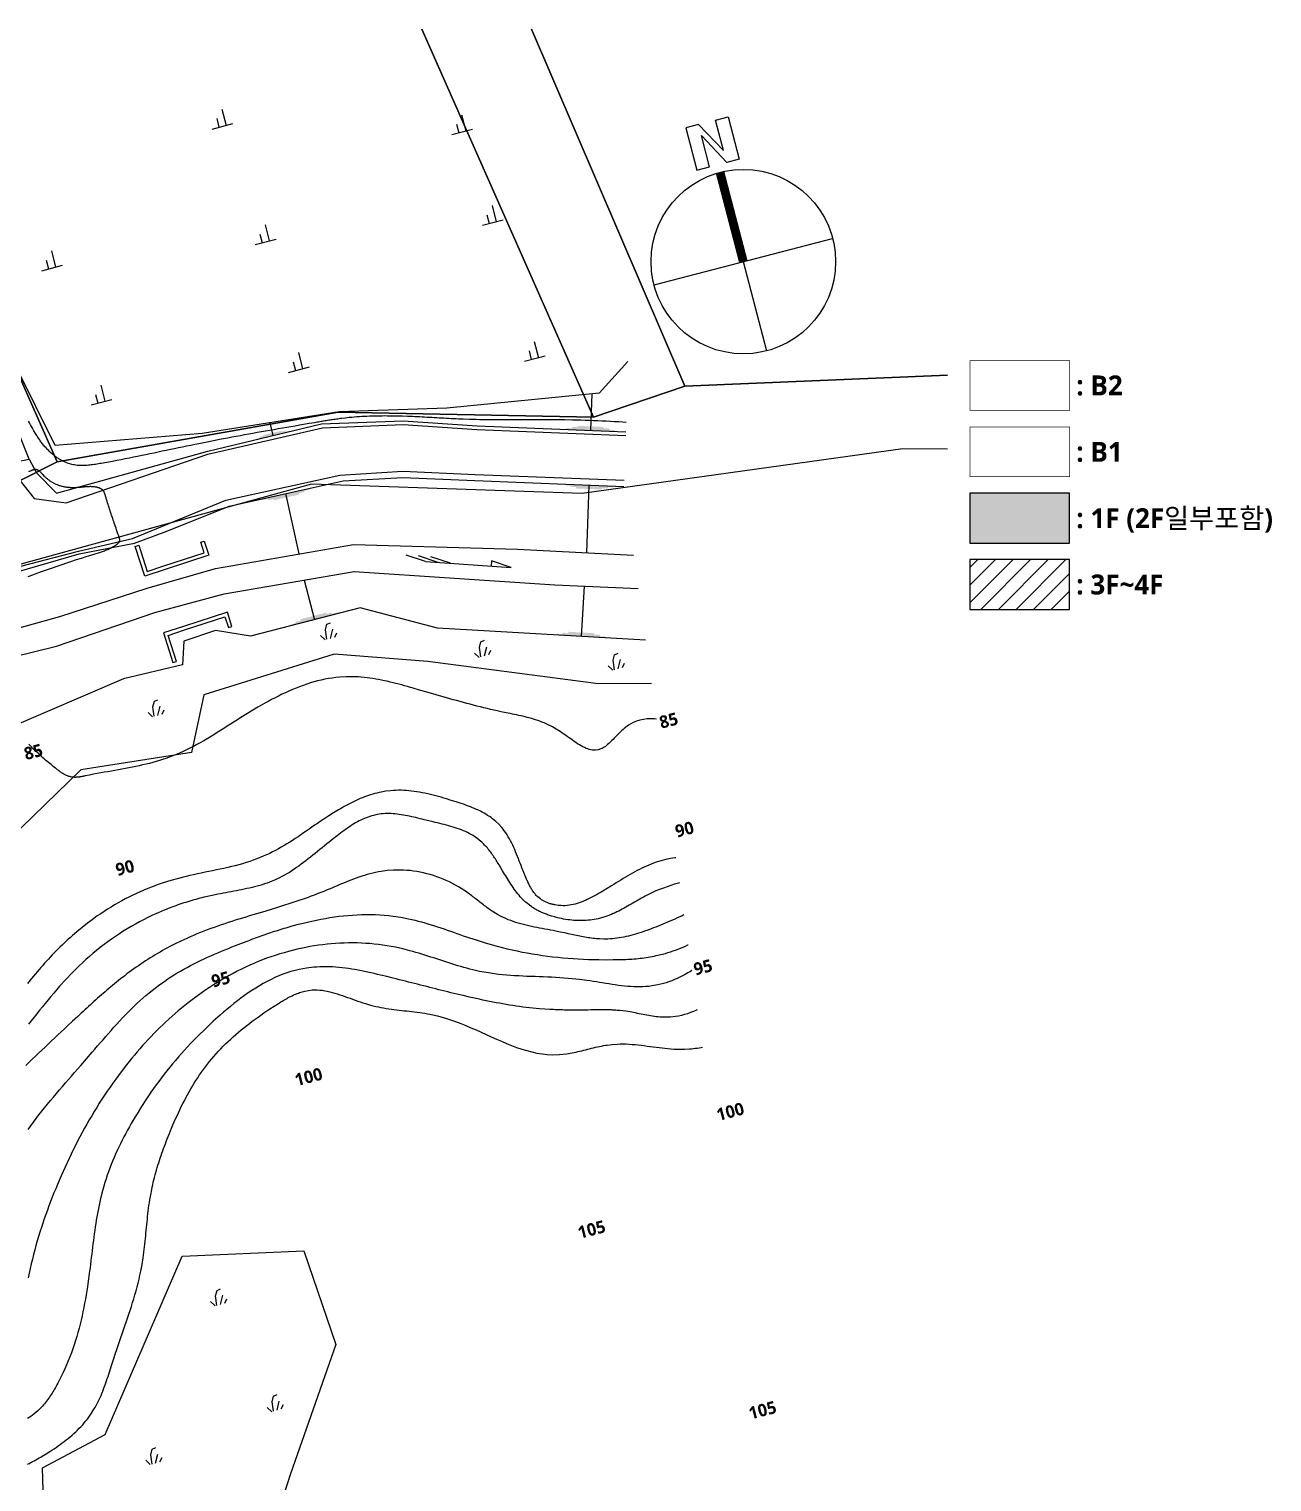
# Model space of a CAD drawing. Header units: millimetres. Extents: x 8000 to 190005487, y 8000 to 455456909.
# Drawn here: x 218247 to 318051, y 112890 to 229600 of the extents above; entities that cross this region are included whole.
import ezdxf
from ezdxf.enums import TextEntityAlignment as Align
from ezdxf.xclip import XClip

# ---------------------------------------------------------------- set-up
doc = ezdxf.new("R2010")
doc.units = ezdxf.units.MM
doc.header["$LTSCALE"] = 800
doc.header["$MEASUREMENT"] = 0
doc.header["$XCLIPFRAME"] = 0
doc.linetypes.add('CENTER', pattern=[2, 1.25, -0.25, 0.25, -0.25])
doc.linetypes.add('HID', pattern=[2, 1.1, -0.9])
doc.layers.get('0').update_dxf_attribs({"linetype": 'CONTINUOUS'})
for name, color, linetype in [('1-1CON', 35, 'CONTINUOUS'), ('1-5CON', 30, 'CONTINUOUS'), ('1-HY', 8, 'CONTINUOUS'), ('1-ROAD', 1, 'CONTINUOUS'), ('1-SIM', 8, 'CONTINUOUS'), ('1-낙차구조물', 7, 'CONTINUOUS'), ('1-물선', 5, 'CONTINUOUS'), ('1-지적선', 3, 'CONTINUOUS'), ('2F', 5, 'HID'), ('NR', 7, 'CONTINUOUS'), ('SYM', 7, 'CONTINUOUS'), ('TEX', 3, 'CONTINUOUS'), ('WAL', 3, 'CONTINUOUS'), ('지상1층', 253, 'CONTINUOUS'), ('지하2층외벽선', 6, 'CONTINUOUS')]:
    doc.layers.add(name, color=color, linetype=linetype)
doc.layers.add('CE_FH_TEXT', color=130, linetype='CONTINUOUS', lineweight=20)
doc.styles.add('SH_대대리576', font='')
doc.styles.get('SH_대대리576').set_extended_font_data('NanumGothic', bold=True)

# ---------------------------------------------------------------- blocks, each defined once
blk = doc.blocks.new('A$C19E135C4')
at = {"layer": '1-물선', "linetype": 'Continuous'}
for p, q in [((1.6, 0), (0, 0.42)), ((2.6, 0), (1, 0.42)), ((1.6, 0), (8.48, 0)), ((3.6, 0), (2, 0.42)), ((8.48, 0), (6.87, 0.42))]:
    blk.add_line(p, q, dxfattribs=at)
blk.add_lwpolyline([(6.87, 0.42), (6.87, 0)], dxfattribs=at)
blk = doc.blocks.new('dr-sy-018-D-M')
for p, q in [((-1, 16.4), (-2.5, 16.4)), ((-2.5, 16.4), (-2.5, 11.4)), ((-1, 16.4), (1, 12.8)), ((-1, 15.09), (1.05, 11.4)), ((-1, 11.4), (-1, 15.09)), ((1, 12.8), (1, 16.4)), ((1, 16.4), (2.5, 16.4)), ((2.5, 16.4), (2.5, 11.4)), ((-2.5, 11.4), (-1, 11.4)), ((2.5, 11.4), (1.05, 11.4)), ((-10.5, 0), (10.5, 0)), ((0, 0), (0, -10.5))]:
    blk.add_line(p, q)
at = {"const_width": 1}
blk.add_lwpolyline([(0, 10.5), (0, 0)], dxfattribs=at)
blk.add_circle((0, 0), 10.5)
blk = doc.blocks.new('A$C39EA40FB')
at = {"layer": '1-SIM', "color": 8}
for p, q in [((0.48, 0.777), (0.686, 0.812)), ((0, 0.286), (0.172, 0)), ((0.274, 0), (0.332, 0.503)), ((0.332, 0.503), (0.48, 0.777)), ((0.469, 0), (0.709, 0.446)), ((0.709, 0.011), (0.88, 0.206))]:
    blk.add_line(p, q, dxfattribs=at)
blk = doc.blocks.new('A$C6F554C51')
at = {"layer": '1-SIM', "color": 8}
for p, q in [((0.769, 0.892), (0.769, 0)), ((0.375, 0.48), (0.375, 0)), ((0, 0), (1.144, 0))]:
    blk.add_line(p, q, dxfattribs=at)
blk = doc.blocks.new('123123')
at = {"layer": '1-1CON', "linetype": 'Continuous', "elevation": 84000}
blk.add_lwpolyline([(137248, 39163), (136996, 39177), (136658, 39196), (136321, 39214), (135983, 39231), (135645, 39248), (135307, 39264), (134969, 39278), (134631, 39292), (134293, 39305), (133956, 39316), (133618, 39326), (133279, 39335), (132941, 39343), (132295, 39355), (131649, 39362), (131341, 39364), (131032, 39366), (130724, 39366), (130416, 39366), (130107, 39365), (129799, 39364), (129491, 39362), (129182, 39360), (128874, 39358), (128566, 39357), (128257, 39355), (127949, 39354), (127641, 39353), (127333, 39353), (127024, 39353), (126716, 39355), (126408, 39357), (126100, 39360), (125792, 39365), (125484, 39370), (125176, 39378), (124674, 39392), (124172, 39411), (123978, 39419), (123783, 39428), (123589, 39437), (123395, 39446), (123201, 39456), (123006, 39466), (122812, 39477), (122618, 39487), (122423, 39498), (122229, 39509), (122035, 39520), (121840, 39531), (121646, 39542), (121452, 39553), (121257, 39564), (121063, 39574), (120868, 39584), (120674, 39594), (120479, 39603), (120284, 39612), (120090, 39621), (119691, 39636), (119292, 39649), (119088, 39655), (118884, 39661), (118680, 39665), (118476, 39668), (118272, 39671), (118068, 39672), (117863, 39673), (117659, 39672), (117455, 39670), (117251, 39667), (117047, 39663), (116843, 39657), (116640, 39650), (116436, 39642), (116233, 39632), (116029, 39620), (115826, 39608), (115623, 39593), (115420, 39577), (115217, 39559), (115014, 39539), (114708, 39507), (114403, 39471), (114299, 39458), (114195, 39444), (114092, 39431), (113988, 39417), (113885, 39402), (113781, 39387), (113678, 39372), (113575, 39356), (113472, 39341), (113368, 39324), (113265, 39308), (113162, 39291), (113059, 39275), (112955, 39258), (112852, 39241), (112749, 39223), (112646, 39206), (112543, 39188), (112439, 39171), (112336, 39153), (112233, 39135), (111791, 39059), (111349, 38983), (111010, 38925), (110671, 38867), (110332, 38808), (109992, 38750), (109653, 38691), (109314, 38632), (108975, 38573), (108636, 38514), (108297, 38455), (107958, 38395), (107620, 38335), (107282, 38274), (106944, 38214), (106606, 38152), (106269, 38091), (105932, 38028), (105595, 37966), (105259, 37903), (104924, 37839), (104589, 37774), (104254, 37709), (103592, 37579), (102932, 37446), (102605, 37380), (102279, 37312), (101953, 37245), (101627, 37177), (101301, 37109), (100975, 37040), (100649, 36972), (100323, 36903), (99996, 36834), (99669, 36765), (99341, 36696), (99013, 36628), (98684, 36560), (98353, 36492), (98022, 36424), (97690, 36357), (97356, 36290), (97021, 36224), (96685, 36159), (96347, 36094), (96007, 36030), (95552, 35946), (95094, 35864), (94980, 35843), (94866, 35824), (94751, 35805), (94637, 35786), (94522, 35769), (94408, 35753), (94294, 35738), (94180, 35725), (94066, 35714), (93953, 35705), (93840, 35697), (93727, 35692), (93615, 35690), (93503, 35690), (93391, 35693), (93281, 35699), (93171, 35708), (93061, 35721), (92953, 35737), (92845, 35757), (92738, 35781), (92567, 35826), (92399, 35882), (92336, 35905), (92273, 35929), (92211, 35955), (92149, 35982), (92087, 36011), (92026, 36040), (91965, 36072), (91905, 36104), (91845, 36138), (91786, 36172), (91728, 36208), (91669, 36245), (91612, 36283), (91555, 36322), (91498, 36362), (91443, 36403), (91387, 36445), (91333, 36487), (91279, 36530), (91226, 36574), (91173, 36619), (91055, 36722), (90941, 36829), (90878, 36889), (90817, 36950), (90756, 37013), (90697, 37076), (90638, 37140), (90581, 37205), (90524, 37270), (90469, 37337), (90414, 37404), (90360, 37472), (90307, 37540), (90255, 37609), (90204, 37679), (90154, 37749), (90104, 37820), (90055, 37891), (90007, 37963), (89960, 38035), (89913, 38108), (89867, 38181), (89822, 38254), (89692, 38468), (89567, 38685), (89486, 38828), (89408, 38973), (89332, 39118), (89257, 39264)], dxfattribs=at)
at = {"layer": '1-1CON', "color": 8, "linetype": 'Continuous'}
for points, elevation in [([(141242, 4190), (141185, 4182), (140997, 4155), (140811, 4122), (140423, 4045), (140042, 3945), (139845, 3887), (139649, 3824), (139455, 3755), (139262, 3681), (139071, 3603), (138881, 3520), (138691, 3433), (138503, 3341), (138315, 3247), (138128, 3149), (137941, 3048), (137755, 2944), (137569, 2838), (137383, 2729), (137197, 2619), (137011, 2507), (136824, 2393), (136637, 2279), (136450, 2163), (136261, 2047), (136072, 1931), (135730, 1722), (135384, 1514), (135230, 1423), (135075, 1332), (134920, 1243), (134763, 1155), (134606, 1070), (134449, 987), (134290, 907), (134131, 831), (133972, 759), (133811, 691), (133650, 627), (133489, 569), (133327, 516), (133164, 469), (133000, 428), (132836, 394), (132671, 367), (132506, 347), (132340, 336), (132174, 332), (132006, 338), (131779, 357), (131550, 394), (131489, 405), (131429, 418), (131368, 431), (131308, 446), (131248, 462), (131189, 479), (131129, 497), (131070, 517), (131012, 538), (130954, 560), (130896, 583), (130839, 607), (130783, 633), (130727, 660), (130672, 688), (130618, 717), (130565, 748), (130513, 779), (130462, 812), (130411, 846), (130362, 882), (130252, 966), (130147, 1057), (130090, 1110), (130035, 1166), (129982, 1223), (129930, 1282), (129880, 1342), (129832, 1404), (129785, 1468), (129740, 1533), (129696, 1600), (129654, 1667), (129612, 1736), (129572, 1806), (129533, 1877), (129495, 1949), (129458, 2022), (129422, 2095), (129386, 2169), (129352, 2244), (129318, 2319), (129284, 2395), (129251, 2471), (129139, 2731), (129032, 2993), (128957, 3179), (128884, 3366), (128811, 3552), (128739, 3739), (128667, 3925), (128595, 4111), (128523, 4296), (128449, 4479), (128375, 4661), (128298, 4841), (128220, 5019), (128140, 5195), (128056, 5368), (127970, 5537), (127881, 5704), (127788, 5867), (127691, 6026), (127590, 6181), (127484, 6331), (127373, 6477), (127256, 6618), (127027, 6872), (126776, 7106), (126654, 7211), (126528, 7312), (126398, 7410), (126265, 7503), (126127, 7593), (125986, 7680), (125842, 7763), (125695, 7844), (125544, 7921), (125392, 7996), (125236, 8067), (125079, 8137), (124919, 8204), (124758, 8269), (124595, 8332), (124431, 8393), (124265, 8452), (124099, 8510), (123931, 8566), (123763, 8621), (123595, 8675), (123210, 8797), (122825, 8914), (122608, 8979), (122392, 9042), (122176, 9102), (121959, 9161), (121743, 9217), (121528, 9270), (121312, 9320), (121096, 9367), (120881, 9411), (120666, 9450), (120452, 9486), (120238, 9518), (120024, 9545), (119811, 9567), (119598, 9585), (119385, 9597), (119173, 9603), (118962, 9604), (118751, 9599), (118541, 9588), (118331, 9571), (117951, 9526), (117573, 9459), (117404, 9425), (117235, 9386), (117066, 9342), (116899, 9295), (116731, 9244), (116564, 9189), (116398, 9131), (116233, 9069), (116068, 9004), (115903, 8936), (115740, 8865), (115577, 8791), (115415, 8714), (115253, 8635), (115092, 8554), (114932, 8470), (114773, 8385), (114615, 8297), (114457, 8208), (114300, 8117), (114144, 8025), (113754, 7790), (113370, 7548), (113140, 7400), (112912, 7250), (112685, 7099), (112460, 6946), (112236, 6793), (112012, 6640), (111789, 6486), (111567, 6333), (111345, 6181), (111123, 6029), (110900, 5879), (110678, 5731), (110454, 5585), (110230, 5442), (110005, 5302), (109779, 5164), (109552, 5031), (109323, 4901), (109092, 4776), (108859, 4655), (108624, 4540), (108113, 4303), (107590, 4093), (107307, 3988), (107021, 3889), (106732, 3797), (106441, 3709), (106147, 3627), (105851, 3549), (105553, 3475), (105254, 3404), (104953, 3336), (104651, 3270), (104348, 3206), (104044, 3143), (103739, 3080), (103434, 3017), (103129, 2954), (102824, 2889), (102519, 2823), (102215, 2755), (101912, 2683), (101609, 2609), (101308, 2530), (100688, 2359), (100076, 2167), (99761, 2062), (99449, 1952), (99139, 1836), (98831, 1715), (98525, 1588), (98222, 1457), (97921, 1320), (97622, 1179), (97325, 1033), (97032, 881), (96740, 725), (96452, 565), (96166, 399), (95883, 230), (95603, 56), (95326, -123), (95052, -306), (94781, -492), (94513, -683), (94249, -878), (93988, -1077), (93553, -1419), (93128, -1772), (92956, -1917), (92786, -2065), (92617, -2213), (92450, -2364), (92285, -2516), (92121, -2670), (91958, -2825), (91797, -2982), (91637, -3140), (91478, -3300), (91320, -3461), (91164, -3623), (91009, -3787), (90855, -3952), (90702, -4119), (90550, -4287), (90399, -4456), (90249, -4626), (90101, -4797), (89953, -4970), (89806, -5143), (89486, -5525), (89170, -5912)], 91000), ([(141526, 2167), (141446, 2145), (141140, 2057), (140836, 1963), (140534, 1863), (140235, 1756), (139939, 1641), (139646, 1519), (139208, 1321), (138780, 1102), (138636, 1026), (138493, 948), (138351, 868), (138209, 788), (138068, 706), (137927, 624), (137786, 541), (137645, 458), (137504, 376), (137363, 294), (137222, 213), (137080, 133), (136938, 55), (136795, -22), (136652, -96), (136507, -168), (136362, -238), (136216, -304), (136068, -368), (135919, -427), (135769, -483), (135466, -587), (135156, -672), (135000, -710), (134842, -744), (134683, -774), (134522, -799), (134361, -821), (134199, -838), (134036, -850), (133873, -859), (133708, -864), (133544, -865), (133379, -862), (133214, -855), (133049, -845), (132884, -830), (132719, -812), (132554, -790), (132390, -765), (132226, -736), (132063, -704), (131901, -668), (131739, -629), (131496, -565), (131256, -494), (131175, -468), (131094, -442), (131013, -415), (130933, -387), (130853, -358), (130774, -329), (130695, -298), (130617, -266), (130540, -233), (130463, -199), (130387, -165), (130311, -129), (130236, -92), (130162, -54), (130089, -15), (130017, 26), (129945, 67), (129874, 109), (129805, 153), (129736, 198), (129668, 244), (129476, 379), (129293, 525), (129178, 624), (129065, 727), (128956, 833), (128850, 943), (128746, 1056), (128646, 1172), (128547, 1291), (128451, 1413), (128357, 1537), (128265, 1664), (128175, 1792), (128086, 1923), (127999, 2055), (127912, 2188), (127827, 2323), (127743, 2459), (127659, 2596), (127576, 2733), (127493, 2871), (127410, 3009), (127327, 3148), (127186, 3382), (127044, 3615), (126985, 3711), (126926, 3806), (126867, 3900), (126807, 3995), (126747, 4088), (126686, 4181), (126624, 4273), (126562, 4364), (126499, 4455), (126435, 4544), (126370, 4632), (126305, 4719), (126238, 4804), (126170, 4888), (126102, 4970), (126031, 5051), (125960, 5130), (125887, 5208), (125813, 5283), (125738, 5357), (125661, 5428), (125454, 5611), (125236, 5777), (125097, 5875), (124954, 5968), (124807, 6055), (124656, 6137), (124502, 6215), (124345, 6288), (124185, 6358), (124022, 6423), (123857, 6486), (123689, 6545), (123519, 6601), (123347, 6655), (123173, 6706), (122998, 6756), (122821, 6804), (122643, 6850), (122464, 6895), (122285, 6939), (122104, 6983), (121923, 7026), (121742, 7069), (121391, 7154), (121041, 7240), (120871, 7282), (120702, 7324), (120533, 7366), (120364, 7407), (120196, 7446), (120028, 7485), (119860, 7522), (119693, 7557), (119526, 7589), (119360, 7620), (119194, 7647), (119029, 7672), (118864, 7693), (118701, 7710), (118537, 7723), (118375, 7733), (118213, 7737), (118053, 7737), (117893, 7731), (117734, 7720), (117575, 7704), (117268, 7659), (116964, 7590), (116816, 7551), (116669, 7506), (116523, 7457), (116378, 7402), (116234, 7343), (116091, 7279), (115948, 7212), (115807, 7140), (115666, 7064), (115526, 6986), (115387, 6903), (115248, 6818), (115111, 6730), (114974, 6640), (114838, 6547), (114702, 6452), (114568, 6356), (114434, 6257), (114301, 6158), (114169, 6057), (114037, 5956), (113714, 5703), (113395, 5447), (113206, 5295), (113018, 5142), (112832, 4989), (112646, 4836), (112460, 4684), (112275, 4532), (112091, 4382), (111906, 4233), (111721, 4087), (111535, 3942), (111349, 3799), (111162, 3660), (110974, 3523), (110785, 3390), (110594, 3260), (110402, 3134), (110208, 3012), (110012, 2895), (109814, 2782), (109613, 2675), (109410, 2572), (109017, 2388), (108612, 2226), (108418, 2153), (108221, 2085), (108022, 2021), (107821, 1960), (107618, 1903), (107414, 1849), (107208, 1798), (107001, 1749), (106793, 1703), (106584, 1659), (106374, 1616), (106163, 1574), (105951, 1534), (105739, 1494), (105527, 1455), (105314, 1416), (105101, 1377), (104889, 1337), (104676, 1297), (104464, 1256), (104253, 1213), (103876, 1133), (103502, 1048), (103338, 1009), (103174, 969), (103011, 927), (102848, 885), (102686, 841), (102524, 796), (102363, 750), (102202, 702), (102042, 653), (101882, 603), (101723, 552), (101564, 500), (101406, 446), (101248, 391), (101091, 335), (100934, 277), (100778, 219), (100622, 159), (100467, 97), (100312, 35), (100158, -29), (99661, -240), (99169, -464), (98832, -625), (98498, -793), (98166, -966), (97837, -1146), (97512, -1332), (97189, -1524), (96870, -1721), (96554, -1924), (96241, -2133), (95931, -2348), (95625, -2568), (95322, -2794), (95023, -3024), (94727, -3260), (94435, -3502), (94147, -3748), (93863, -4000), (93582, -4256), (93306, -4517), (93033, -4783), (92765, -5054), (92253, -5587), (91757, -6137), (91520, -6407), (91286, -6680), (91055, -6955), (90826, -7233), (90599, -7511), (90373, -7791), (90149, -8070), (89925, -8350), (89701, -8629), (89478, -8907), (89254, -9183)], 92000), ([(141887, -408), (141740, -475), (141547, -563), (141354, -650), (141159, -737), (140964, -823), (140768, -908), (140572, -992), (140374, -1075), (139999, -1231), (139621, -1383), (139442, -1453), (139262, -1523), (139082, -1591), (138902, -1657), (138720, -1721), (138538, -1784), (138356, -1844), (138173, -1902), (137990, -1957), (137806, -2009), (137622, -2058), (137438, -2105), (137253, -2147), (137069, -2186), (136884, -2222), (136699, -2253), (136513, -2280), (136328, -2303), (136143, -2321), (135958, -2334), (135772, -2343), (135453, -2348), (135134, -2337), (135000, -2330), (134866, -2321), (134732, -2309), (134598, -2294), (134464, -2278), (134330, -2259), (134196, -2239), (134062, -2218), (133928, -2194), (133794, -2170), (133660, -2144), (133525, -2117), (133391, -2090), (133256, -2061), (133121, -2032), (132986, -2003), (132851, -1973), (132715, -1943), (132580, -1914), (132444, -1884), (132308, -1855), (131956, -1780), (131601, -1710), (131384, -1668), (131166, -1627), (130948, -1586), (130730, -1546), (130512, -1505), (130294, -1463), (130078, -1421), (129861, -1377), (129646, -1332), (129432, -1285), (129220, -1235), (129009, -1183), (128799, -1127), (128591, -1068), (128386, -1005), (128182, -938), (127981, -866), (127783, -789), (127588, -707), (127395, -620), (127205, -526), (126918, -372), (126639, -202), (126542, -140), (126445, -77), (126349, -12), (126254, 55), (126160, 122), (126066, 191), (125973, 261), (125880, 332), (125787, 404), (125694, 476), (125601, 549), (125508, 622), (125416, 695), (125323, 768), (125229, 842), (125136, 915), (125042, 987), (124947, 1060), (124852, 1131), (124756, 1202), (124659, 1272), (124340, 1497), (124010, 1710), (123777, 1852), (123539, 1987), (123297, 2116), (123051, 2239), (122802, 2355), (122549, 2464), (122293, 2566), (122035, 2661), (121774, 2749), (121511, 2829), (121246, 2902), (120980, 2967), (120713, 3025), (120445, 3074), (120176, 3116), (119906, 3149), (119637, 3174), (119368, 3190), (119100, 3198), (118832, 3197), (118566, 3187), (118069, 3151), (117579, 3083), (117352, 3044), (117126, 2999), (116901, 2949), (116677, 2893), (116454, 2832), (116232, 2766), (116011, 2696), (115790, 2622), (115571, 2545), (115351, 2464), (115133, 2381), (114915, 2296), (114697, 2208), (114479, 2119), (114262, 2029), (114045, 1938), (113828, 1846), (113611, 1755), (113394, 1664), (113177, 1574), (112960, 1484), (112580, 1332), (112200, 1185), (112037, 1123), (111874, 1063), (111711, 1003), (111548, 944), (111384, 887), (111221, 830), (111057, 773), (110893, 718), (110729, 663), (110565, 609), (110401, 555), (110236, 502), (110072, 449), (109907, 397), (109742, 345), (109577, 294), (109412, 243), (109247, 192), (109082, 142), (108917, 91), (108751, 41), (108302, -95), (107852, -230), (107567, -316), (107283, -402), (106998, -488), (106713, -574), (106429, -662), (106145, -750), (105861, -839), (105578, -929), (105295, -1021), (105012, -1114), (104730, -1209), (104449, -1306), (104169, -1405), (103890, -1506), (103612, -1609), (103334, -1715), (103058, -1824), (102783, -1935), (102510, -2050), (102238, -2167), (101967, -2288), (101492, -2508), (101022, -2740), (100819, -2842), (100618, -2947), (100417, -3054), (100217, -3162), (100018, -3273), (99820, -3386), (99624, -3501), (99428, -3617), (99234, -3736), (99040, -3856), (98848, -3978), (98656, -4102), (98466, -4227), (98277, -4354), (98089, -4483), (97902, -4614), (97716, -4746), (97532, -4879), (97348, -5014), (97166, -5151), (96985, -5289), (96648, -5550), (96316, -5816), (96162, -5940), (96009, -6066), (95857, -6192), (95705, -6320), (95554, -6448), (95404, -6577), (95255, -6706), (95106, -6837), (94957, -6968), (94809, -7099), (94662, -7231), (94515, -7364), (94369, -7497), (94223, -7630), (94077, -7764), (93931, -7898), (93786, -8032), (93641, -8167), (93496, -8301), (93351, -8436), (93206, -8571), (92802, -8948), (92398, -9324), (92139, -9566), (91880, -9807), (91621, -10049), (91362, -10291), (91103, -10534), (90845, -10776), (90587, -11019), (90330, -11263), (90073, -11507), (89817, -11752), (89561, -11997), (89306, -12244), (89052, -12491)], 93000), ([(89218, -17646), (89432, -17348), (89650, -17052), (89871, -16759), (90095, -16467), (90323, -16177), (90553, -15890), (90786, -15603), (91021, -15318), (91259, -15034), (91498, -14752), (91739, -14470), (91981, -14189), (92225, -13908), (92469, -13627), (92714, -13347), (92959, -13067), (93204, -12787), (93449, -12506), (93913, -11973), (94374, -11438), (94591, -11186), (94808, -10933), (95025, -10681), (95242, -10429), (95460, -10177), (95679, -9927), (95899, -9678), (96120, -9430), (96342, -9185), (96566, -8941), (96791, -8699), (97019, -8460), (97248, -8224), (97481, -7991), (97715, -7761), (97953, -7535), (98193, -7313), (98437, -7094), (98684, -6880), (98935, -6671), (99189, -6466), (99685, -6084), (100196, -5721), (100444, -5552), (100695, -5388), (100949, -5227), (101207, -5070), (101467, -4917), (101729, -4768), (101994, -4622), (102262, -4480), (102531, -4341), (102802, -4204), (103076, -4071), (103351, -3941), (103627, -3813), (103905, -3688), (104184, -3565), (104464, -3445), (104745, -3326), (105026, -3210), (105308, -3095), (105591, -2982), (105873, -2870), (106307, -2701), (106740, -2535), (106891, -2478), (107042, -2421), (107193, -2364), (107344, -2308), (107495, -2252), (107646, -2197), (107797, -2142), (107948, -2088), (108100, -2034), (108251, -1981), (108403, -1928), (108555, -1876), (108708, -1825), (108860, -1774), (109013, -1724), (109167, -1674), (109320, -1625), (109474, -1577), (109628, -1530), (109783, -1483), (109938, -1437), (110442, -1291), (110950, -1153), (111304, -1063), (111660, -976), (112017, -895), (112376, -818), (112736, -747), (113098, -681), (113460, -621), (113823, -566), (114187, -518), (114552, -476), (114916, -441), (115281, -413), (115645, -391), (116010, -377), (116373, -371), (116737, -372), (117099, -382), (117460, -399), (117820, -425), (118179, -460), (118536, -503), (119158, -596), (119774, -716), (120036, -773), (120298, -834), (120559, -900), (120819, -969), (121078, -1042), (121337, -1119), (121595, -1198), (121853, -1279), (122110, -1363), (122367, -1449), (122624, -1536), (122880, -1625), (123137, -1714), (123393, -1804), (123650, -1894), (123906, -1984), (124163, -2073), (124420, -2162), (124677, -2249), (124935, -2335), (125193, -2419), (125845, -2625), (126501, -2815), (126899, -2924), (127297, -3028), (127697, -3125), (128098, -3217), (128500, -3304), (128904, -3385), (129308, -3461), (129714, -3532), (130120, -3597), (130528, -3657), (130936, -3712), (131345, -3762), (131755, -3807), (132166, -3847), (132577, -3883), (132989, -3914), (133401, -3940), (133814, -3961), (134228, -3978), (134642, -3990), (135056, -3998), (135636, -4004), (136217, -4000), (136384, -3999), (136550, -3996), (136716, -3993), (136882, -3988), (137048, -3983), (137214, -3976), (137380, -3968), (137545, -3959), (137710, -3948), (137875, -3936), (138040, -3922), (138204, -3906), (138368, -3889), (138532, -3870), (138695, -3849), (138858, -3826), (139020, -3801), (139182, -3774), (139343, -3744), (139503, -3713), (139664, -3678), (140032, -3594), (140397, -3495), (140603, -3435), (140808, -3371), (141012, -3303), (141215, -3231), (141416, -3156), (141617, -3077), (141817, -2995), (142016, -2910), (142214, -2822), (142225, -2817)], 94000), ([(142956, -8034), (142902, -8059), (142664, -8161), (142425, -8255), (142184, -8340), (141943, -8415), (141699, -8480), (141455, -8532), (141209, -8573), (140815, -8616), (140417, -8625), (140269, -8624), (140120, -8618), (139970, -8609), (139820, -8596), (139670, -8580), (139519, -8561), (139368, -8539), (139217, -8516), (139066, -8490), (138914, -8463), (138762, -8434), (138610, -8404), (138457, -8374), (138305, -8344), (138152, -8314), (137999, -8284), (137846, -8255), (137693, -8226), (137540, -8200), (137387, -8174), (137234, -8151), (136982, -8117), (136730, -8090), (136631, -8081), (136532, -8072), (136433, -8065), (136334, -8058), (136235, -8052), (136136, -8047), (136037, -8043), (135938, -8040), (135839, -8037), (135740, -8035), (135641, -8033), (135542, -8032), (135443, -8032), (135344, -8032), (135245, -8032), (135146, -8032), (135047, -8033), (134948, -8034), (134849, -8035), (134750, -8036), (134651, -8038), (134408, -8041), (134164, -8044), (134019, -8046), (133874, -8047), (133729, -8049), (133585, -8050), (133440, -8050), (133295, -8051), (133150, -8051), (133005, -8051), (132860, -8051), (132715, -8050), (132571, -8048), (132426, -8047), (132281, -8044), (132136, -8041), (131991, -8038), (131847, -8034), (131702, -8029), (131557, -8024), (131412, -8017), (131268, -8011), (131123, -8003), (130708, -7979), (130293, -7947), (130023, -7924), (129753, -7898), (129483, -7869), (129214, -7838), (128944, -7804), (128675, -7768), (128406, -7730), (128138, -7689), (127870, -7647), (127601, -7602), (127334, -7556), (127066, -7507), (126799, -7457), (126533, -7406), (126266, -7353), (126000, -7298), (125735, -7243), (125469, -7186), (125205, -7128), (124940, -7069), (124676, -7009), (124168, -6891), (123661, -6771), (123417, -6713), (123174, -6654), (122931, -6595), (122688, -6535), (122445, -6474), (122202, -6414), (121959, -6353), (121716, -6291), (121474, -6230), (121231, -6168), (120988, -6106), (120744, -6044), (120501, -5982), (120257, -5920), (120013, -5858), (119768, -5796), (119523, -5734), (119277, -5672), (119031, -5610), (118784, -5549), (118536, -5488), (118035, -5365), (117530, -5243), (117275, -5182), (117019, -5123), (116762, -5064), (116505, -5008), (116248, -4953), (115990, -4900), (115733, -4851), (115475, -4804), (115217, -4760), (114959, -4720), (114702, -4684), (114444, -4652), (114187, -4625), (113931, -4603), (113675, -4586), (113420, -4574), (113166, -4569), (112912, -4569), (112659, -4577), (112408, -4591), (112157, -4612), (111571, -4680), (110992, -4791), (110662, -4868), (110334, -4959), (110008, -5062), (109686, -5178), (109365, -5305), (109048, -5443), (108733, -5592), (108421, -5751), (108112, -5919), (107806, -6095), (107503, -6280), (107203, -6473), (106905, -6673), (106611, -6880), (106320, -7092), (106032, -7310), (105748, -7534), (105467, -7761), (105189, -7992), (104914, -8227), (104643, -8465), (104097, -8954), (103566, -9450), (103299, -9705), (103035, -9961), (102775, -10220), (102519, -10481), (102267, -10743), (102018, -11008), (101773, -11275), (101531, -11544), (101293, -11815), (101058, -12088), (100827, -12363), (100599, -12641), (100374, -12921), (100153, -13203), (99934, -13488), (99720, -13775), (99508, -14064), (99299, -14357), (99093, -14651), (98891, -14948), (98691, -15248), (98329, -15805), (97976, -16372), (97817, -16633), (97661, -16896), (97506, -17160), (97355, -17427), (97206, -17695), (97060, -17965), (96917, -18236), (96777, -18509), (96641, -18784), (96507, -19061), (96378, -19338), (96252, -19618), (96130, -19899), (96011, -20181), (95897, -20465), (95787, -20750), (95682, -21036), (95580, -21324), (95484, -21613), (95392, -21903), (95305, -22194), (95149, -22751), (95011, -23312), (94950, -23579), (94893, -23847), (94838, -24116), (94787, -24385), (94739, -24655), (94694, -24926), (94651, -25197), (94610, -25469), (94571, -25741), (94534, -26014), (94498, -26287), (94464, -26560), (94430, -26833), (94397, -27107), (94365, -27381), (94332, -27655), (94300, -27929), (94267, -28203), (94234, -28477), (94200, -28751), (94164, -29025), (94082, -29639), (93992, -30252), (93939, -30592), (93884, -30931), (93825, -31269), (93764, -31607), (93699, -31944), (93630, -32280), (93557, -32615), (93481, -32950), (93400, -33283), (93315, -33615), (93225, -33946), (93131, -34276), (93032, -34604), (92927, -34931), (92817, -35257), (92702, -35581), (92581, -35903), (92454, -36223), (92321, -36542), (92182, -36859), (92036, -37174), (91827, -37605), (91604, -38031), (91543, -38147), (91480, -38262), (91416, -38377), (91352, -38491), (91285, -38604), (91218, -38717), (91149, -38828), (91079, -38938), (91008, -39047), (90935, -39155), (90861, -39261), (90785, -39366), (90707, -39469), (90628, -39570), (90547, -39669), (90464, -39767), (90380, -39862), (90294, -39956), (90205, -40047), (90115, -40135), (90023, -40222), (89808, -40413), (89582, -40590), (89451, -40686), (89317, -40777), (89181, -40865)], 96000), ([(89168, -44532), (89303, -44464), (89437, -44395), (89571, -44324), (89705, -44252), (89838, -44179), (89971, -44105), (90103, -44030), (90235, -43954), (90366, -43876), (90669, -43695), (90970, -43507), (91140, -43399), (91309, -43288), (91477, -43176), (91643, -43061), (91808, -42944), (91972, -42825), (92133, -42704), (92293, -42580), (92450, -42454), (92605, -42325), (92758, -42195), (92908, -42061), (93054, -41926), (93198, -41787), (93338, -41646), (93475, -41503), (93609, -41357), (93738, -41208), (93864, -41056), (93985, -40901), (94102, -40744), (94316, -40438), (94514, -40121), (94604, -39968), (94691, -39813), (94774, -39655), (94855, -39496), (94932, -39335), (95007, -39172), (95079, -39007), (95148, -38841), (95216, -38674), (95281, -38505), (95345, -38335), (95407, -38165), (95468, -37993), (95527, -37821), (95585, -37647), (95643, -37474), (95700, -37300), (95756, -37126), (95812, -36951), (95868, -36777), (95924, -36602), (96083, -36110), (96246, -35620), (96353, -35305), (96460, -34990), (96569, -34676), (96677, -34363), (96786, -34050), (96894, -33738), (97002, -33425), (97108, -33113), (97214, -32801), (97318, -32489), (97420, -32177), (97520, -31864), (97617, -31551), (97712, -31238), (97804, -30924), (97892, -30609), (97976, -30294), (98056, -29978), (98132, -29661), (98203, -29342), (98269, -29023), (98371, -28485), (98457, -27944), (98489, -27725), (98519, -27505), (98547, -27285), (98574, -27065), (98599, -26844), (98623, -26623), (98646, -26401), (98668, -26180), (98690, -25958), (98712, -25736), (98733, -25514), (98755, -25292), (98777, -25071), (98800, -24849), (98824, -24627), (98849, -24406), (98875, -24185), (98903, -23964), (98933, -23744), (98965, -23524), (99000, -23305), (99070, -22887), (99150, -22471), (99191, -22273), (99234, -22076), (99279, -21879), (99326, -21683), (99375, -21487), (99426, -21291), (99479, -21096), (99534, -20902), (99591, -20708), (99650, -20514), (99710, -20320), (99772, -20127), (99835, -19935), (99900, -19743), (99967, -19551), (100035, -19359), (100105, -19168), (100175, -18977), (100247, -18786), (100321, -18596), (100395, -18406), (100570, -17967), (100751, -17529), (100856, -17280), (100963, -17032), (101071, -16786), (101182, -16540), (101295, -16295), (101411, -16051), (101529, -15809), (101649, -15568), (101772, -15329), (101897, -15091), (102025, -14855), (102155, -14621), (102289, -14389), (102425, -14159), (102564, -13931), (102707, -13706), (102852, -13483), (103000, -13263), (103152, -13046), (103307, -12831), (103465, -12619), (103797, -12191), (104144, -11776), (104326, -11567), (104511, -11361), (104700, -11158), (104893, -10959), (105089, -10762), (105289, -10569), (105492, -10378), (105698, -10191), (105908, -10006), (106120, -9823), (106336, -9643), (106554, -9466), (106776, -9290), (107000, -9118), (107227, -8947), (107457, -8778), (107689, -8611), (107923, -8446), (108160, -8283), (108400, -8122), (108642, -7962), (108982, -7741), (109326, -7522), (109424, -7461), (109522, -7400), (109620, -7340), (109719, -7280), (109818, -7221), (109918, -7164), (110017, -7108), (110117, -7053), (110218, -6999), (110318, -6948), (110419, -6898), (110521, -6849), (110622, -6803), (110724, -6760), (110826, -6718), (110928, -6679), (111031, -6643), (111134, -6610), (111237, -6579), (111340, -6552), (111444, -6527), (111743, -6467), (112044, -6436), (112242, -6428), (112440, -6430), (112639, -6442), (112839, -6463), (113040, -6494), (113241, -6532), (113443, -6577), (113645, -6628), (113848, -6685), (114052, -6747), (114256, -6813), (114460, -6882), (114665, -6954), (114871, -7027), (115076, -7102), (115282, -7177), (115489, -7251), (115695, -7324), (115902, -7396), (116108, -7464), (116315, -7529), (116730, -7651), (117145, -7753), (117353, -7800), (117561, -7842), (117769, -7881), (117977, -7916), (118185, -7948), (118393, -7978), (118601, -8005), (118809, -8031), (119016, -8055), (119223, -8078), (119431, -8101), (119638, -8124), (119845, -8147), (120051, -8170), (120258, -8195), (120464, -8221), (120670, -8248), (120875, -8278), (121080, -8311), (121285, -8347), (121490, -8387), (122112, -8518), (122731, -8690), (123145, -8821), (123557, -8966), (123969, -9123), (124380, -9290), (124789, -9465), (125198, -9645), (125606, -9829), (126013, -10014), (126421, -10199), (126827, -10381), (127234, -10559), (127640, -10730), (128047, -10893), (128454, -11045), (128861, -11184), (129269, -11308), (129677, -11415), (130085, -11504), (130495, -11571), (130906, -11616), (131317, -11635), (131884, -11624), (132452, -11559), (132607, -11537), (132762, -11513), (132916, -11485), (133071, -11454), (133227, -11421), (133382, -11386), (133538, -11350), (133693, -11312), (133849, -11273), (134006, -11234), (134162, -11194), (134318, -11155), (134475, -11115), (134632, -11077), (134789, -11039), (134947, -11003), (135104, -10969), (135262, -10937), (135420, -10907), (135578, -10880), (135737, -10857), (136133, -10806), (136531, -10779), (136770, -10771), (137009, -10770), (137249, -10775), (137489, -10786), (137729, -10803), (137969, -10823), (138209, -10848), (138450, -10875), (138690, -10905), (138930, -10937), (139170, -10970), (139410, -11003), (139649, -11035), (139889, -11067), (140128, -11096), (140366, -11123), (140604, -11148), (140841, -11168), (141078, -11183), (141314, -11194), (141550, -11198), (141941, -11195), (142331, -11171), (142487, -11159), (142642, -11143), (142797, -11123), (142952, -11100), (143107, -11074), (143261, -11045), (143375, -11021)], 97000)]:
    blk.add_lwpolyline(points, dxfattribs=dict(at, elevation=elevation))
at = {"layer": '1-5CON', "color": 8, "linetype": 'Continuous'}
for points, elevation in [([(139680, 15322), (139538, 15335), (139234, 15344), (138935, 15333), (138642, 15300), (138356, 15243), (138078, 15158), (137807, 15044), (137444, 14843), (137100, 14576), (137006, 14498), (136913, 14416), (136821, 14331), (136730, 14243), (136640, 14153), (136551, 14062), (136462, 13970), (136374, 13878), (136286, 13786), (136198, 13695), (136111, 13606), (136023, 13519), (135936, 13435), (135848, 13353), (135760, 13276), (135672, 13204), (135583, 13136), (135494, 13074), (135404, 13019), (135314, 12970), (135222, 12929), (135011, 12854), (134794, 12823), (134670, 12820), (134545, 12829), (134418, 12850), (134289, 12882), (134160, 12924), (134028, 12975), (133896, 13035), (133762, 13103), (133628, 13178), (133492, 13259), (133355, 13345), (133217, 13435), (133079, 13529), (132940, 13627), (132800, 13726), (132660, 13826), (132519, 13927), (132378, 14027), (132237, 14126), (132095, 14223), (131953, 14318), (131642, 14516), (131331, 14693), (131162, 14783), (130993, 14868), (130824, 14947), (130654, 15021), (130485, 15090), (130316, 15154), (130147, 15215), (129977, 15271), (129808, 15324), (129639, 15374), (129469, 15421), (129300, 15465), (129130, 15507), (128961, 15547), (128791, 15585), (128621, 15621), (128452, 15657), (128282, 15692), (128112, 15727), (127942, 15761), (127772, 15795), (127332, 15886), (126892, 15982), (126622, 16042), (126352, 16105), (126082, 16169), (125811, 16235), (125540, 16302), (125269, 16371), (124997, 16441), (124726, 16512), (124454, 16585), (124181, 16659), (123909, 16733), (123636, 16809), (123363, 16885), (123089, 16963), (122816, 17040), (122542, 17119), (122267, 17197), (121993, 17277), (121718, 17356), (121442, 17436), (121167, 17515), (120661, 17661), (120153, 17807), (119922, 17873), (119691, 17939), (119460, 18003), (119228, 18067), (118997, 18129), (118765, 18189), (118533, 18248), (118301, 18304), (118069, 18358), (117837, 18410), (117605, 18458), (117373, 18503), (117141, 18545), (116909, 18583), (116677, 18618), (116445, 18648), (116213, 18673), (115982, 18694), (115750, 18710), (115519, 18720), (115287, 18725), (114760, 18723), (114234, 18690), (113939, 18662), (113645, 18625), (113351, 18579), (113057, 18524), (112765, 18461), (112473, 18389), (112182, 18311), (111892, 18225), (111603, 18132), (111314, 18032), (111027, 17927), (110742, 17815), (110457, 17697), (110174, 17575), (109892, 17447), (109611, 17315), (109332, 17178), (109055, 17037), (108780, 16893), (108506, 16745), (108234, 16594), (107679, 16279), (107133, 15954), (106855, 15786), (106579, 15615), (106304, 15443), (106031, 15270), (105759, 15097), (105487, 14923), (105216, 14750), (104946, 14577), (104676, 14406), (104406, 14236), (104136, 14068), (103866, 13903), (103595, 13740), (103323, 13581), (103051, 13425), (102777, 13274), (102502, 13127), (102225, 12984), (101946, 12847), (101665, 12716), (101382, 12591), (100842, 12367), (100291, 12168), (100030, 12079), (99766, 11996), (99501, 11916), (99233, 11841), (98964, 11770), (98693, 11703), (98421, 11639), (98147, 11577), (97871, 11519), (97595, 11462), (97317, 11407), (97037, 11354), (96757, 11302), (96475, 11251), (96193, 11201), (95909, 11150), (95625, 11100), (95340, 11049), (95054, 10997), (94768, 10944), (94481, 10890), (94147, 10824), (93812, 10756), (93764, 10746), (93717, 10737), (93670, 10727), (93623, 10718), (93576, 10709), (93529, 10701), (93482, 10692), (93436, 10685), (93389, 10677), (93342, 10671), (93296, 10665), (93249, 10659), (93203, 10655), (93157, 10651), (93111, 10648), (93066, 10647), (93020, 10646), (92975, 10646), (92930, 10648), (92885, 10650), (92840, 10654), (92732, 10667), (92626, 10689), (92564, 10704), (92502, 10722), (92441, 10742), (92381, 10765), (92321, 10790), (92261, 10818), (92202, 10847), (92144, 10878), (92085, 10910), (92027, 10945), (91970, 10980), (91913, 11018), (91856, 11056), (91800, 11095), (91744, 11135), (91689, 11177), (91634, 11218), (91579, 11261), (91524, 11303), (91470, 11346), (91416, 11390), (91246, 11527), (91079, 11664), (90965, 11757), (90853, 11850), (90742, 11943), (90632, 12036), (90524, 12129), (90416, 12223), (90310, 12317), (90204, 12411), (90100, 12506), (89996, 12601), (89893, 12698), (89791, 12796), (89689, 12894), (89588, 12995), (89488, 13096), (89388, 13199), (89289, 13304)], 85000), ([(89223, 26780), (89613, 26920), (90003, 27061), (90393, 27201), (90783, 27339), (91172, 27477), (91561, 27613), (91950, 27747), (92339, 27879), (92728, 28009), (93117, 28136), (93507, 28261), (93980, 28408), (94453, 28550), (94537, 28575), (94620, 28600), (94703, 28626), (94787, 28651), (94870, 28677), (94953, 28704), (95036, 28731), (95118, 28759), (95201, 28788), (95283, 28818), (95366, 28849), (95448, 28882), (95529, 28916), (95611, 28951), (95692, 28988), (95773, 29027), (95853, 29067), (95934, 29110), (96013, 29154), (96093, 29201), (96172, 29250), (96262, 29309), (96351, 29371), (96363, 29379), (96374, 29387), (96385, 29395), (96396, 29403), (96407, 29411), (96417, 29420), (96428, 29428), (96438, 29437), (96449, 29445), (96458, 29454), (96468, 29463), (96478, 29471), (96487, 29480), (96495, 29490), (96504, 29499), (96512, 29508), (96520, 29518), (96527, 29528), (96534, 29537), (96540, 29547), (96546, 29558), (96561, 29585), (96571, 29613), (96577, 29631), (96581, 29649), (96584, 29668), (96586, 29687), (96586, 29707), (96586, 29727), (96585, 29747), (96583, 29767), (96580, 29788), (96577, 29809), (96572, 29830), (96567, 29851), (96562, 29873), (96556, 29894), (96549, 29916), (96542, 29938), (96535, 29960), (96528, 29982), (96520, 30004), (96512, 30026), (96504, 30048), (96443, 30215), (96385, 30379), (96335, 30519), (96286, 30656), (96239, 30792), (96192, 30926), (96147, 31058), (96102, 31188), (96059, 31317), (96016, 31445), (95974, 31572), (95932, 31698), (95891, 31823), (95851, 31948), (95810, 32073), (95770, 32198), (95731, 32323), (95691, 32448), (95651, 32574), (95612, 32700), (95572, 32827), (95532, 32955), (95491, 33085), (95447, 33227), (95402, 33372), (95398, 33384), (95395, 33396), (95391, 33408), (95387, 33420), (95383, 33432), (95379, 33444), (95375, 33456), (95370, 33468), (95366, 33480), (95362, 33492), (95357, 33504), (95352, 33515), (95347, 33527), (95342, 33538), (95337, 33550), (95332, 33561), (95326, 33572), (95320, 33583), (95314, 33594), (95308, 33605), (95301, 33615), (95292, 33628), (95283, 33641), (95282, 33643), (95280, 33645), (95278, 33648), (95276, 33650), (95274, 33653), (95273, 33655), (95271, 33657), (95269, 33660), (95267, 33662), (95265, 33664), (95263, 33667), (95261, 33669), (95259, 33671), (95258, 33674), (95256, 33676), (95254, 33678), (95252, 33680), (95250, 33683), (95248, 33685), (95246, 33687), (95244, 33689), (95225, 33710), (95206, 33729), (95188, 33745), (95169, 33761), (95150, 33776), (95130, 33790), (95109, 33803), (95088, 33816), (95067, 33829), (95045, 33840), (95023, 33851), (95000, 33861), (94977, 33871), (94954, 33881), (94930, 33889), (94906, 33898), (94882, 33905), (94858, 33913), (94833, 33920), (94809, 33926), (94784, 33932), (94759, 33938), (94735, 33943), (94648, 33960), (94561, 33974), (94499, 33982), (94437, 33987), (94376, 33992), (94315, 33994), (94253, 33996), (94192, 33996), (94131, 33995), (94070, 33992), (94009, 33989), (93948, 33985), (93887, 33981), (93826, 33976), (93765, 33970), (93704, 33964), (93643, 33958), (93581, 33952), (93520, 33946), (93459, 33940), (93397, 33934), (93336, 33929), (93274, 33924), (93148, 33916), (93021, 33911), (92956, 33909), (92891, 33909), (92826, 33909), (92761, 33910), (92696, 33912), (92631, 33915), (92566, 33919), (92502, 33924), (92437, 33930), (92373, 33937), (92309, 33945), (92245, 33955), (92181, 33965), (92118, 33977), (92055, 33989), (91993, 34003), (91931, 34018), (91870, 34035), (91809, 34052), (91749, 34071), (91690, 34091), (91579, 34131), (91472, 34176), (91422, 34198), (91372, 34221), (91324, 34245), (91275, 34271), (91228, 34297), (91180, 34324), (91134, 34352), (91087, 34381), (91041, 34411), (90995, 34442), (90950, 34474), (90905, 34507), (90861, 34542), (90817, 34577), (90773, 34613), (90729, 34650), (90686, 34688), (90643, 34727), (90600, 34768), (90558, 34809), (90516, 34851), (90453, 34916), (90390, 34983), (90368, 35006), (90347, 35029), (90326, 35052), (90305, 35075), (90284, 35097), (90262, 35120), (90241, 35142), (90220, 35163), (90198, 35184), (90176, 35204), (90154, 35224), (90132, 35242), (90109, 35260), (90087, 35277), (90064, 35292), (90040, 35306), (90017, 35319), (89993, 35331), (89968, 35341), (89944, 35350), (89919, 35357), (89877, 35365), (89834, 35369), (89817, 35370), (89799, 35369), (89782, 35369), (89765, 35367), (89747, 35365), (89729, 35363), (89712, 35360), (89694, 35356), (89676, 35352), (89658, 35347), (89640, 35342), (89622, 35337), (89604, 35331), (89586, 35325), (89568, 35318), (89550, 35312), (89532, 35304), (89514, 35297), (89496, 35290), (89478, 35282), (89461, 35274), (89403, 35248), (89346, 35221), (89307, 35202), (89269, 35182)], 85000), ([(142514, -4876), (142411, -4938), (142200, -5062), (141988, -5181), (141774, -5296), (141560, -5404), (141344, -5507), (141126, -5604), (140907, -5694), (140687, -5776), (140465, -5851), (140241, -5917), (139783, -6035), (139318, -6113), (139081, -6144), (138841, -6166), (138600, -6180), (138357, -6186), (138113, -6185), (137868, -6178), (137621, -6165), (137374, -6147), (137125, -6123), (136875, -6096), (136625, -6065), (136374, -6030), (136122, -5993), (135869, -5955), (135616, -5915), (135363, -5874), (135109, -5832), (134855, -5791), (134601, -5751), (134347, -5712), (134093, -5676), (133504, -5596), (132917, -5534), (132583, -5503), (132250, -5477), (131917, -5454), (131584, -5435), (131253, -5418), (130921, -5403), (130591, -5389), (130261, -5377), (129932, -5365), (129603, -5353), (129275, -5340), (128948, -5325), (128622, -5309), (128296, -5290), (127972, -5269), (127648, -5243), (127325, -5214), (127003, -5180), (126682, -5141), (126363, -5096), (126044, -5044), (125483, -4941), (124926, -4815), (124685, -4756), (124444, -4694), (124204, -4628), (123965, -4559), (123726, -4488), (123487, -4415), (123248, -4339), (123009, -4262), (122770, -4184), (122531, -4105), (122292, -4025), (122053, -3945), (121814, -3866), (121574, -3787), (121334, -3709), (121094, -3632), (120853, -3557), (120611, -3483), (120369, -3412), (120126, -3344), (119882, -3278), (119304, -3132), (118721, -3006), (118384, -2940), (118044, -2882), (117704, -2830), (117362, -2784), (117020, -2746), (116676, -2714), (116332, -2689), (115988, -2670), (115643, -2658), (115297, -2653), (114952, -2654), (114606, -2662), (114261, -2676), (113916, -2697), (113572, -2724), (113228, -2757), (112885, -2797), (112543, -2843), (112201, -2896), (111861, -2955), (111523, -3020), (110825, -3168), (110135, -3342), (109780, -3439), (109427, -3542), (109076, -3653), (108728, -3770), (108381, -3893), (108037, -4023), (107695, -4159), (107356, -4301), (107019, -4449), (106685, -4603), (106353, -4763), (106024, -4928), (105698, -5099), (105374, -5275), (105054, -5456), (104736, -5642), (104422, -5834), (104110, -6030), (103802, -6231), (103497, -6436), (103196, -6646), (102625, -7056), (102068, -7481), (101805, -7688), (101545, -7898), (101287, -8111), (101033, -8327), (100781, -8547), (100532, -8769), (100286, -8995), (100043, -9224), (99803, -9456), (99565, -9690), (99331, -9928), (99099, -10168), (98869, -10411), (98643, -10657), (98419, -10905), (98198, -11156), (97980, -11409), (97764, -11664), (97551, -11922), (97341, -12183), (97134, -12445), (96691, -13018), (96260, -13600), (96032, -13916), (95807, -14235), (95586, -14557), (95369, -14881), (95155, -15207), (94944, -15535), (94737, -15866), (94534, -16199), (94334, -16533), (94137, -16870), (93944, -17208), (93754, -17549), (93567, -17890), (93384, -18234), (93204, -18578), (93027, -18924), (92854, -19272), (92684, -19620), (92517, -19970), (92353, -20320), (92192, -20672), (91883, -21364), (91585, -22059), (91442, -22401), (91302, -22744), (91165, -23088), (91030, -23433), (90899, -23779), (90771, -24126), (90646, -24475), (90524, -24825), (90405, -25176), (90289, -25529), (90177, -25884), (90067, -26241), (89961, -26600), (89858, -26960), (89758, -27323), (89662, -27688), (89569, -28055), (89479, -28425), (89392, -28797), (89309, -29172), (89229, -29550)], 95000)]:
    blk.add_lwpolyline(points, dxfattribs=dict(at, elevation=elevation))
at = {"layer": '1-HY'}
for p, q in [((113793, 20552), (103347, 17264)), ((121335, 19964), (113793, 20552)), ((134826, 18193), (121335, 19964)), ((103347, 17264), (102336, 12642)), ((102336, 12642), (93451, 11257)), ((93451, 11257), (84550, 2614))]:
    blk.add_line(p, q, dxfattribs=at)
for points in [[(137377, 44039), (135095, 41503), (122861, 40292), (114205, 40014), (103202, 38269), (91406, 37291), (85096, 49943), (79456, 62397)], [(77224, 61535), (82815, 49188), (85933, 42238), (88223, 35993), (89310, 36205), (86758, 42522), (83659, 49367), (78011, 61839)], [(84172, 25940), (93315, 28602), (97774, 29448), (100375, 30418), (105358, 32427), (114531, 34464), (119327, 34730), (125093, 34480), (137058, 34016)], [(134826, 18193), (139277, 18200)]]:
    blk.add_lwpolyline(points, dxfattribs=at)
at = {"layer": '1-HY', "color": 8}
for points in [[(89310, 36205), (89902, 35117), (91495, 33462), (103670, 36838), (112796, 39037), (119340, 39290), (125278, 38876), (137228, 38413)], [(138790, 21670), (122100, 22631), (115891, 24265), (107073, 21976), (104277, 22451), (101726, 21595), (101623, 19696), (96883, 18569), (87545, 14532), (73680, 11276), (64808, 11212), (63356, 12165)]]:
    blk.add_lwpolyline(points, dxfattribs=at)
at = {"layer": '1-HY'}
blk.add_lwpolyline([(95410, -42154), (101588, -27808), (111365, -27396), (113947, -34923), (110304, -45298), (106388, -57406), (104403, -66238), (103357, -71456), (92138, -73223), (84689, -54868), (90630, -52869), (90390, -44825)], close=True, dxfattribs=at)
at = {"layer": '1-ROAD'}
for points in [[(87602, 35724), (89703, 33045), (92294, 32693), (103666, 36611), (112860, 38723), (119336, 38990), (125261, 38577), (137217, 38113)], [(84097, 26428), (93284, 28806), (97620, 29828), (105116, 32911), (114255, 34912), (119322, 35230), (125114, 34980), (137077, 34516)]]:
    blk.add_lwpolyline(points, dxfattribs=at)
at = {"layer": '1-낙차구조물', "color": 8}
for points in [[(98115, 29286), (98794, 27193), (100126, 27625), (103363, 28675), (103085, 29532), (103370, 29624), (103741, 28483), (100218, 27340), (98601, 26815), (97830, 29193)], [(101142, 19958), (100463, 22050), (101794, 22482), (105031, 23533), (105309, 22677), (105595, 22769), (105224, 23911), (101702, 22768), (100085, 22243), (100856, 19865)]]:
    blk.add_lwpolyline(points, close=True, dxfattribs=at)
at = {"layer": '1-물선'}
for points in [[(-44934, 45628), (-45234, 44552), (-40202, 36006), (-36558, 30745), (-32946, 27280), (-28703, 26132), (-22981, 25082), (-17858, 24152), (-13872, 23215), (-8192, 20776), (-3090, 16980), (4793, 14746), (14711, 13441), (29368, 13349), (43598, 13219), (57613, 14595), (70469, 17006), (84407, 19448), (91500, 21171), (99401, 23893), (104968, 25394), (115413, 27185), (131532, 26112), (138208, 25817)], [(-44527, 46069), (-43510, 45567), (-38516, 37084), (-35029, 32049), (-31930, 29077), (-28261, 28084), (-22622, 27049), (-17451, 26111), (-13244, 25122), (-7187, 22521), (-2191, 18804), (5198, 16710), (14848, 15440), (29384, 15349), (43509, 15220), (57330, 16577), (70112, 18974), (84062, 21418), (91786, 23556), (98779, 25841), (104280, 27429), (115356, 29359), (128526, 28969), (137832, 28498)]]:
    blk.add_lwpolyline(points, dxfattribs=at)
at = {"layer": '1-지적선', "color": 8}
for points in [[(101982, 113466, 0), (110230, 115960, 0), (141956, 42067, 0), (134615, 39583, 0), (101982, 113466, 0)], [(163093, 42951, 0), (141956, 42067, 0), (112612, 110411, 0), (110230, 115960, 0)], [(65729, 94301, 0), (74835, 96067, 0), (91778, 102350, 0), (104425, 107934, 0), (134615, 39583, 0), (114128, 39992, 0), (91556, 35994, 0), (65729, 94301, 0)], [(65729, 94301, 0), (91556, 35994, 0), (85426, 32916, 0), (51739, 26760, 0), (28562, 78980, 0), (27912, 80442, 0), (26128, 84463, 0), (31497, 86898, 0), (45569, 95075, 0), (63231, 99943, 0), (65729, 94301, 0)], [(164646, 36999, 0), (159471, 37047, 0), (133715, 33447, 0), (111993, 34195, 0), (72168, 23245, 0), (37249, 19155, 0), (12164, 19719, 0), (-6679, 27296, 0), (-31371, 32014, 0), (-38601, 39563, 0), (-42798, 49546, 0), (-42034, 50172, 0), (-37419, 53960, 0), (-35300, 55700, 0), (-25832, 58666, 0)], [(-25832, 58666, 0), (-28703, 52047, 0), (-32025, 48700, 0), (-29790, 42906, 0), (-25000, 39402, 0), (338, 32445, 0), (12950, 26136, 0), (27155, 24530, 0), (43252, 24390, 0), (51739, 26760, 0), (85426, 32916, 0), (91556, 35994, 0), (114128, 39992, 0), (134615, 39583, 0), (141956, 42067, 0), (163093, 42951, 0)]]:
    blk.add_polyline3d(points, dxfattribs=at)
at = {"layer": 'NR', "color": 8, "linetype": 'Continuous'}
for p, q in [((134501, 41444), (134388, 38523)), ((108632, 39130), (108881, 38094)), ((134081, 28688), (134291, 34124)), ((110987, 28598), (109912, 33438)), ((111383, 26494), (112210, 23310)), ((133876, 26009), (133643, 21966))]:
    blk.add_line(p, q, dxfattribs=at)
for points in [[(136337, 38448), (132440, 38599), (136341, 38553), (132444, 38704)], [(135891, 38570), (132893, 38686), (135895, 38675), (132897, 38791)], [(135446, 38692), (133347, 38774), (135450, 38797), (133351, 38879)], [(110228, 38418), (107534, 37769), (110211, 38491), (107517, 37842)], [(109900, 38416), (107828, 37916), (109883, 38488), (107810, 37989)], [(109572, 38414), (108121, 38064), (109554, 38486), (108104, 38136)], [(108009, 33016), (111816, 33861), (108031, 32913), (111839, 33759)], [(132343, 34199), (136240, 34048), (132339, 34094), (136236, 33943)], [(132788, 34077), (135786, 33961), (132784, 33972), (135782, 33856)], [(133234, 33955), (135332, 33873), (133230, 33850), (135328, 33768)], [(108471, 33011), (111399, 33661), (108493, 32908), (111422, 33559)], [(108933, 33006), (110983, 33461), (108955, 32903), (111006, 33359)], [(114097, 23800), (110322, 22819), (114071, 23901), (110296, 22921)], [(113635, 23788), (110732, 23034), (113609, 23890), (110705, 23136)], [(113173, 23777), (111141, 23249), (113147, 23878), (111114, 23351)], [(135590, 21854), (131696, 22079), (135596, 21959), (131702, 22183)], [(135147, 21985), (132152, 22157), (135153, 22090), (132158, 22262)], [(134703, 22116), (132607, 22236), (134709, 22221), (132613, 22341)]]:
    blk.add_solid(points, dxfattribs=at)
at = {"layer": '1-SIM', "xscale": 1500, "yscale": 1500, "zscale": 1500, "rotation": 14.62512501046145}
for name, p in [('A$C6F554C51', (104007, 62726)), ('A$C6F554C51', (123260, 62280)), ('A$C6F554C51', (125704, 54990)), ('A$C6F554C51', (107471, 53449)), ('A$C6F554C51', (90316, 51342)), ('A$C6F554C51', (129090, 44064)), ('A$C6F554C51', (110148, 43179)), ('A$C6F554C51', (94283, 40571)), ('A$C39EA40FB', (112823, 21632)), ('A$C39EA40FB', (125190, 20218)), ('A$C39EA40FB', (135922, 19189)), ('A$C39EA40FB', (98962, 15444)), ('A$C39EA40FB', (103993, -31873)), ('A$C39EA40FB', (108534, -40378)), ('A$C39EA40FB', (98785, -44628))]:
    blk.add_blockref(name, p, dxfattribs=at)
at = {"layer": '1-물선', "linetype": 'Continuous', "xscale": 1000.000000000001, "yscale": 1000.000000000001, "zscale": 1000.000000000001, "rotation": 356.192419298565}
blk.add_blockref('A$C19E135C4', (119549, 28077), dxfattribs=at)
at = {"layer": 'WAL', "xscale": 705.600000000074, "yscale": 705.600000000074, "zscale": 705.600000000074, "rotation": 14.62512501076412}
blk.add_blockref('dr-sy-018-D-M', (146659, 52073), dxfattribs=at)
at = {"layer": '1-5CON', "color": 8, "linetype": 'Continuous', "style": 'SH_대대리576'}
for s, p in [('85', (140067, 14547, 107840)), ('85', (89044, 12026, 107840)), ('90', (141334, 5804, 107840)), ('90', (96407, 2717, 107840)), ('95', (142822, -5275, 107840)), ('95', (104091, -6241, 107840)), ('100', (110790, -14176, 107840)), ('100', (144650, -16969, 107840)), ('105', (133514, -26432, 107840)), ('105', (147239, -40950, 107840))]:
    blk.add_text(s, height=1000, rotation=14.62513, dxfattribs=at).set_placement(p)

msp = doc.modelspace()

# ---------------------------------------------------------------- hatches: boundary and pattern name
at = {"layer": '2F', "linetype": 'ByBlock'}
h = msp.add_hatch(dxfattribs=at)
h.set_pattern_fill('ANSI31', color=256, scale=8000)
h.set_pattern_definition([(45, (-1155562, 769213.4), (-707.1068, 707.1068), [])])
h.paths.add_polyline_path([(293798.6, 182981.4), (301798.6, 182981.4), (301798.6, 186981.4), (293798.6, 186981.4)])
at = {"layer": '지상1층'}
h = msp.add_hatch(color=256, dxfattribs=at)
h.dxf.hatch_style = 1
h.paths.add_polyline_path([(293798.6, 188307.3), (301798.6, 188307.3), (301798.6, 192307.3), (293798.6, 192307.3)])

# ---------------------------------------------------------------- linework, layer by layer
at = {"layer": 'CE_FH_TEXT', "linetype": 'CENTER', "const_width": 53.3}
msp.add_lwpolyline([(293798.6, 193640.7), (301798.6, 193640.7), (301798.6, 197640.7), (293798.6, 197640.7)], close=True, dxfattribs=at)
at = {"layer": 'SYM', "ltscale": 0.2}
for points in [[(293798.6, 188307.3), (301798.6, 188307.3), (301798.6, 192307.3), (293798.6, 192307.3)], [(293798.6, 182981.4), (301798.6, 182981.4), (301798.6, 186981.4), (293798.6, 186981.4)]]:
    msp.add_lwpolyline(points, close=True, dxfattribs=at)
at = {"layer": '지하2층외벽선', "linetype": 'HID', "const_width": 53.3}
msp.add_lwpolyline([(293798.6, 198974), (301798.6, 198974), (301798.6, 202974), (293798.6, 202974)], close=True, dxfattribs=at)

# ---------------------------------------------------------------- block references
ref = msp.add_blockref('123123', (128944.9, 158844.9))
XClip(ref).set_block_clipping_path([(-120944.9433038561, -150844.9393511166), (163055.0566959581, 70755.0606488834)])

# ---------------------------------------------------------------- texts
at = {"layer": 'TEX', "color": 7, "style": 'SH_대대리576'}
for s, p in [(' : B2', (301798.6, 200974)), (' : B1', (301798.6, 195640.7)), (' : 1F (2F일부포함)', (301798.6, 190307.3)), (' : 3F~4F', (301798.6, 184981.4))]:
    msp.add_text(s, height=1600, dxfattribs=at).set_placement(p, align=Align.MIDDLE_LEFT)

doc.saveas('drawing.dxf')
